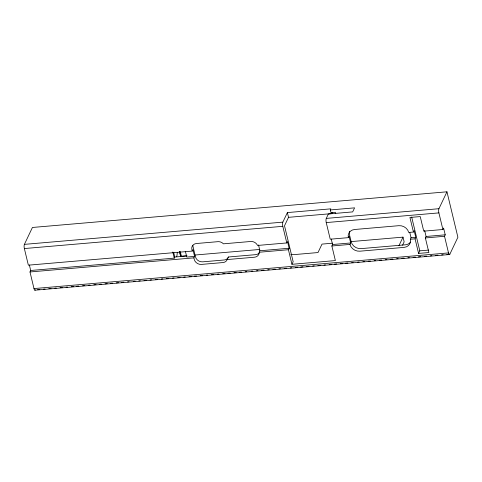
<?xml version="1.0" encoding="UTF-8"?>
<svg xmlns="http://www.w3.org/2000/svg" width="482" height="482" viewBox="0 0 482 482"><rect width="100%" height="100%" fill="white"/><g stroke="black" fill="none" stroke-linecap="round" stroke-linejoin="round"><path stroke-width="0.72" d="M259.461 252.695A6.194 5.272 25.4 0 1 255.683 254.647L228.42 256.99L226.612 260.623A6.194 5.272 25.4 0 1 222.829 262.57L201.476 264.407A6.194 5.272 25.4 0 1 194.282 259.485L193.878 257.858L194.577 256.388L192.945 249.604L192.246 251.074L28.36 265.172L24.359 248.555A3.097 0.922 85.1 0 1 24.401 244.368L32.427 227.468L446.965 191.806L457.9 237.258L449.875 254.159L446.874 254.418M35.343 289.821A3.097 0.922 85.1 0 1 33.987 288.579L29.992 271.956L30.685 270.486L29.384 265.058M30.685 270.486L174.267 258.135L174.791 257.033L173.647 252.285M227.197 259.563L254.46 257.219A6.194 5.272 25.4 0 0 259.183 252.707L259.834 250.773L258.563 244.928M192.246 251.074L191.866 249.447A6.194 5.272 25.4 0 1 196.451 243.512L217.804 241.675A6.194 5.272 25.4 0 1 222.347 242.904L223.407 243.826L250.67 241.482A6.194 5.272 25.4 0 1 257.328 245.013L257.502 245.458L286.796 242.94L282.795 226.323A3.097 0.922 85.1 0 1 282.844 222.136L287.38 212.586L330.821 208.845L330.297 209.947L330.947 212.664L335.37 212.285L335.695 213.64M287.38 212.586L288.519 217.334L284.507 225.787L293.158 261.738L291.941 264.311L335.382 260.575L331.869 245.989L332.568 244.519L331.261 239.09M286.796 242.94L287.495 241.47L289.128 248.254L288.429 249.724L291.941 264.311M424.606 230.366L426.076 236.475L425.377 237.945L428.89 252.532L418.581 253.418L415.074 238.831L415.767 237.361L414.134 230.577L413.442 232.047L408.724 232.451A8.513 7.242 25.4 0 0 398.831 225.684L354.656 229.486A8.513 7.242 25.4 0 0 348.353 237.644L330.236 239.205L326.236 222.582A3.097 0.922 85.1 0 1 326.284 218.4L328.375 213.99L352.673 211.899L354.595 207.856L330.297 209.947M288.519 217.334L331.959 213.598L332.598 212.261M348.353 237.644L349.046 236.174L350.679 242.958L349.986 244.428L331.869 245.989M398.945 245.693L403.006 237.132L350.51 241.651M402.584 245.175L404.151 241.88L403.006 237.132M349.986 244.428A8.513 7.242 25.4 0 0 359.879 251.194L404.055 247.393A8.513 7.242 25.4 0 0 410.357 239.235L411.056 237.765L409.754 232.342M413.442 232.047L409.929 217.46L420.238 216.575L423.75 231.161L442.892 229.51L438.891 212.893A3.097 0.922 85.1 0 1 438.933 208.712L446.965 191.806M418.581 253.418L419.804 250.845L411.67 217.045M442.892 229.51L443.591 228.046L445.223 234.824L444.524 236.294L448.525 252.917A3.097 0.922 85.1 0 0 449.875 254.159M228.42 256.99L227.835 258.051A6.194 5.272 25.4 0 1 224.052 259.997L202.699 261.834A6.194 5.272 25.4 0 1 195.499 256.912L193.083 246.874A6.194 5.272 25.4 0 1 192.951 245.452M24.401 244.368L282.844 222.136M326.284 218.4L438.933 208.712M24.359 248.555L282.795 226.323M326.236 222.582L438.891 212.893M181.033 256.231L187.034 255.713M195.288 255.002L259.816 249.453M332.514 243.199L322.018 244.103L318 252.55L295.912 254.454L290.773 254.49M174.791 257.033L186.57 256.02M194.577 256.388L186.781 257.057L185.474 251.634M259.834 250.773L289.128 248.254M332.568 244.519L350.679 242.958M411.056 237.765L415.767 237.361M426.076 236.475L445.223 234.824M29.992 271.956L193.878 257.858M259.135 252.243L288.429 249.724M410.357 239.235L415.074 238.831M425.377 237.945L444.524 236.294M419.804 250.845L428.637 250.086M33.987 288.579L448.525 252.917M37.59 289.628L39.837 289.435M43.585 289.11L45.085 288.983M48.833 288.658L51.08 288.465M54.828 288.146L56.328 288.013M60.075 287.694L62.329 287.501M66.076 287.176L67.576 287.049M71.324 286.724L73.571 286.531M76.572 286.272L78.819 286.079M82.567 285.76L84.814 285.567M88.561 285.242L90.062 285.115M93.809 284.79L96.057 284.597M99.804 284.278L101.304 284.145M105.052 283.826L107.305 283.633M110.3 283.374L112.547 283.181M116.301 282.856L118.548 282.663M121.542 282.404L123.796 282.211M127.543 281.892L129.043 281.759M133.538 281.374L135.038 281.247M138.786 280.922L140.286 280.795M144.034 280.47L146.281 280.277M150.029 279.958L151.529 279.825M155.276 279.506L157.524 279.313M161.277 278.988L162.771 278.861M166.519 278.536L168.772 278.343M172.52 278.018L174.02 277.891M177.768 277.572L180.015 277.373M183.763 277.054L185.263 276.927M189.01 276.602L191.258 276.409M194.258 276.15L196.505 275.957M200.253 275.632L202.5 275.439M206.254 275.12L207.748 274.987M211.496 274.668L213.749 274.475M217.496 274.15L218.997 274.023M222.744 273.698L224.992 273.505M227.992 273.246L230.239 273.053M233.987 272.734L236.234 272.541M239.235 272.282L241.482 272.089M245.23 271.764L246.73 271.637M251.23 271.252L252.725 271.119M256.472 270.8L257.972 270.667M261.72 270.348L263.973 270.155M267.721 269.83L269.221 269.703M272.969 269.378L275.216 269.185M278.964 268.866L280.464 268.733M284.211 268.414L286.459 268.221M290.206 267.896L291.706 267.769M295.454 267.444L297.701 267.251M300.702 266.992L302.949 266.799M306.697 266.48L308.95 266.287M312.697 265.962L314.198 265.835M317.945 265.51L320.193 265.317M323.94 264.992L325.44 264.865M329.188 264.546L331.435 264.347M334.436 264.094L336.683 263.901M340.431 263.576L342.678 263.383M345.678 263.124L347.926 262.931M351.673 262.606L353.173 262.479M357.674 262.094L359.174 261.961M362.922 261.642L364.416 261.515M368.17 261.19L370.417 260.997M374.165 260.672L375.665 260.545M379.412 260.22L381.66 260.027M385.407 259.708L386.907 259.575M390.655 259.256L392.902 259.063M396.65 258.738L398.15 258.611M401.898 258.286L404.145 258.093M407.899 257.774L409.393 257.641M413.14 257.322L415.394 257.129M418.388 256.87L420.641 256.677M424.389 256.352L426.636 256.159M430.384 255.84L431.884 255.707M435.632 255.388L437.879 255.195M441.626 254.87L443.127 254.743M34.903 290.194L449.435 254.532M331.634 212.237L331.959 213.598M180.262 251.538L181.304 255.858L180.864 256.779L179.653 251.737M179.473 251.55L180.684 256.581M172.797 252.032L174.267 258.135M349.757 231.252A8.513 7.242 25.4 0 0 349.571 235.071L351.203 241.856A8.513 7.242 25.4 0 0 361.102 248.622L405.278 244.82A8.513 7.242 25.4 0 0 410.477 242.145M177.268 252.664A13.936 4.145 85.1 0 1 176.695 256.755"/></g></svg>
